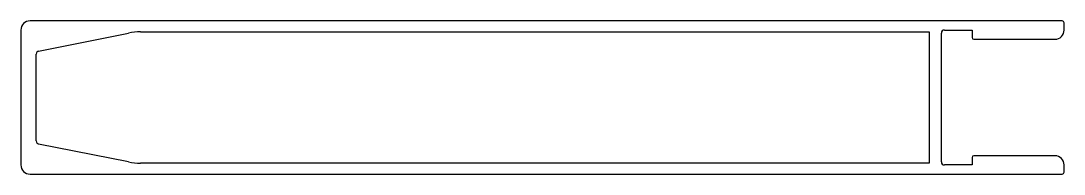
# Model space of a CAD drawing. Extents: x 1477 to 1647, y 1802 to 1827.
import ezdxf

# ---------------------------------------------------------------- set-up
doc = ezdxf.new("R2010")
doc.units = 0
doc.layers.add('ANA', color=7, linetype='CONTINUOUS')

msp = doc.modelspace()

# ---------------------------------------------------------------- linework, layer by layer
at = {"layer": 'ANA', "linetype": 'BYBLOCK'}
for p, q in [((1647.01, 1826.81), (1478.81, 1826.81)), ((1647.31, 1825.31), (1647.31, 1826.51)), ((1477.31, 1825.31), (1477.31, 1803.31)), ((1480.21, 1821.89), (1494.83, 1824.82)), ((1496.79, 1825.01), (1625.31, 1825.01)), ((1625.31, 1825.01), (1625.31, 1803.61)), ((1627.31, 1803.81), (1627.31, 1824.81)), ((1627.81, 1825.31), (1632.31, 1825.31)), ((1632.31, 1825.31), (1632.31, 1824.11)), ((1632.61, 1823.81), (1645.81, 1823.81)), ((1479.81, 1807.22), (1479.81, 1821.4)), ((1494.83, 1803.81), (1480.21, 1806.73)), ((1632.31, 1804.51), (1632.31, 1803.31)), ((1645.81, 1804.81), (1632.61, 1804.81)), ((1625.31, 1803.61), (1496.79, 1803.61)), ((1632.31, 1803.31), (1627.81, 1803.31)), ((1647.31, 1802.11), (1647.31, 1803.31)), ((1478.81, 1801.81), (1647.01, 1801.81))]:
    msp.add_line(p, q, dxfattribs=at)
for centre, radius, start, end in [((1478.81, 1825.31), 1.5, 90, 180), ((1647.01, 1826.51), 0.3, 0, 90), ((1496.79, 1815.01), 10, 90, 101.3169), ((1627.81, 1824.81), 0.5, 90, 180), ((1632.61, 1824.11), 0.3, 180, 270), ((1645.81, 1825.31), 1.5, 270, 0), ((1480.31, 1821.4), 0.5, 101.3099, 180), ((1480.31, 1807.22), 0.5, 180, 258.6901), ((1496.79, 1813.61), 10, 258.6831, 270), ((1627.81, 1803.81), 0.5, 180, 270), ((1632.61, 1804.51), 0.3, 90, 180), ((1645.81, 1803.31), 1.5, 0, 90), ((1478.81, 1803.31), 1.5, 180, 270), ((1647.01, 1802.11), 0.3, 270, 0)]:
    msp.add_arc(centre, radius, start, end, dxfattribs=at)

doc.saveas('drawing.dxf')
